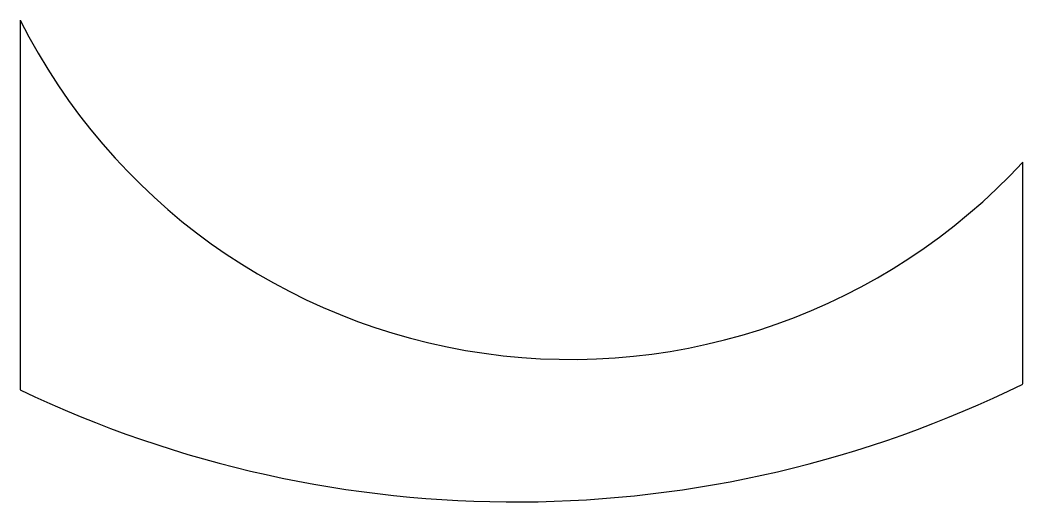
# Model space of a CAD drawing. Extents: x 288 to 410, y 318 to 377.
import ezdxf

# ---------------------------------------------------------------- set-up
doc = ezdxf.new("R2010")
doc.units = 0
doc.linetypes.add('SLD-CONTINUA', pattern=[0])
doc.layers.get('0').update_dxf_attribs({"linetype": 'CONTINUOUS'})

msp = doc.modelspace()

# ---------------------------------------------------------------- linework, layer by layer
at = {"color": 7, "linetype": 'SLD-CONTINUA'}
for p, q in [((287.94, 376.69), (287.94, 331.69)), ((409.94, 332.41), (409.94, 359.41))]:
    msp.add_line(p, q, dxfattribs=at)
for centre, radius, start, end in [((354.94, 410.4), 75, 206.7049, 317.1666), ((348.2, 458.06), 140, 244.5043, 296.1667)]:
    msp.add_arc(centre, radius, start, end, dxfattribs=at)

doc.saveas('drawing.dxf')
